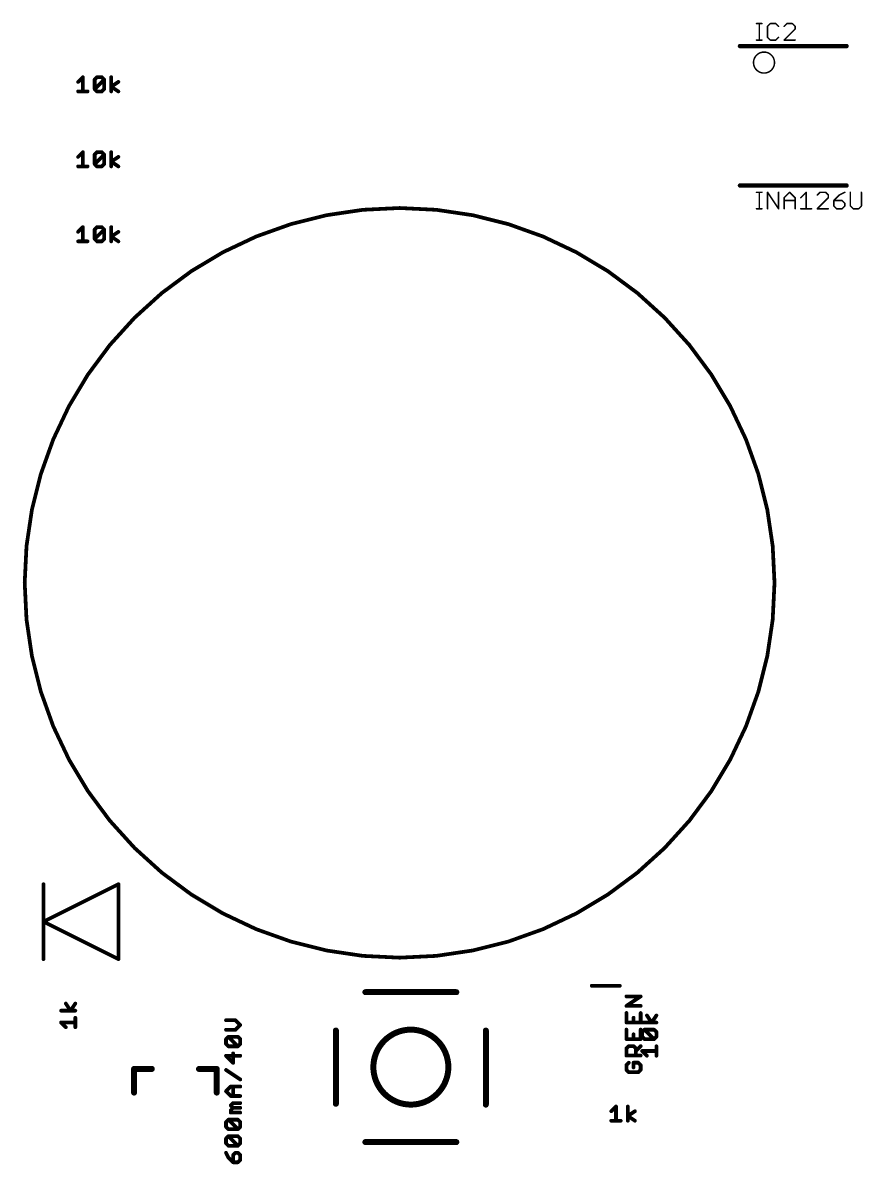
# Model space of a CAD drawing. Extents: x -0.1 to 97.9, y 0.5 to 99.
# Drawn here: x 36.13 to 64.56, y 1.28 to 39.95 of the extents above; entities that cross this region are included whole.
import ezdxf

# ---------------------------------------------------------------- set-up
doc = ezdxf.new("R2010")
doc.units = 0
doc.layers.add('21', color=253, linetype='CONTINUOUS')
doc.layers.add('27', color=253, linetype='CONTINUOUS')

msp = doc.modelspace()

# ---------------------------------------------------------------- linework, layer by layer
at = {"layer": '21'}
for points, const_width in [([(60.9854, 39.9293), (61.1718, 39.9293)], 0.0508), ([(61.0786, 39.37), (61.0786, 39.9293)], 0.0508), ([(61.4528, 39.9293), (61.3596, 39.8361)], 0.0508), ([(61.3596, 39.8361), (61.3596, 39.4632)], 0.0508), ([(61.6392, 39.9293), (61.4528, 39.9293)], 0.0508), ([(61.7325, 39.8361), (61.6392, 39.9293)], 0.0508), ([(62.0141, 39.9293), (61.9209, 39.8361)], 0.0508), ([(62.2006, 39.9293), (62.0141, 39.9293)], 0.0508), ([(62.2938, 39.8361), (62.2006, 39.9293)], 0.0508), ([(62.2938, 39.7429), (62.2938, 39.8361)], 0.0508), ([(61.3596, 39.4632), (61.4528, 39.37)], 0.0508), ([(61.6392, 39.37), (61.7325, 39.4632)], 0.0508), ([(61.9209, 39.37), (62.2938, 39.7429)], 0.0508), ([(64.033, 39.1666), (60.427, 39.1666)], 0.1524), ([(60.9854, 39.37), (61.1718, 39.37)], 0.0508), ([(61.4528, 39.37), (61.6392, 39.37)], 0.0508), ([(62.2938, 39.37), (61.9209, 39.37)], 0.0508), ([(60.427, 34.4426), (64.033, 34.4426)], 0.1524), ([(60.9854, 34.2143), (61.1718, 34.2143)], 0.0508), ([(61.0786, 33.655), (61.0786, 34.2143)], 0.0508), ([(61.3596, 33.655), (61.3596, 34.2143)], 0.0508), ([(61.3596, 34.2143), (61.7325, 33.655)], 0.0508), ([(61.7325, 33.655), (61.7325, 34.2143)], 0.0508), ([(61.9209, 34.0279), (62.1073, 34.2143)], 0.0508), ([(61.9209, 33.655), (61.9209, 34.0279)], 0.0508), ([(62.1073, 34.2143), (62.2938, 34.0279)], 0.0508), ([(62.2938, 34.0279), (62.2938, 33.655)], 0.0508), ([(62.4822, 34.0279), (62.6686, 34.2143)], 0.0508), ([(62.6686, 34.2143), (62.6686, 33.655)], 0.0508), ([(63.1367, 34.2143), (63.0435, 34.1211)], 0.0508), ([(63.0435, 33.655), (63.4164, 34.0279)], 0.0508), ([(63.3232, 34.2143), (63.1367, 34.2143)], 0.0508), ([(63.4164, 34.1211), (63.3232, 34.2143)], 0.0508), ([(63.4164, 34.0279), (63.4164, 34.1211)], 0.0508), ([(63.7913, 34.1211), (63.6048, 33.9346)], 0.0508), ([(63.9777, 34.2143), (63.7913, 34.1211)], 0.0508), ([(64.1662, 34.2143), (64.1662, 33.7482)], 0.0508), ([(64.539, 33.7482), (64.539, 34.2143)], 0.0508), ([(60.9854, 33.655), (61.1718, 33.655)], 0.0508), ([(61.9209, 33.9346), (62.2938, 33.9346)], 0.0508), ([(62.4822, 33.655), (62.8551, 33.655)], 0.0508), ([(63.4164, 33.655), (63.0435, 33.655)], 0.0508), ([(63.6048, 33.9346), (63.6048, 33.7482)], 0.0508), ([(63.8845, 33.9346), (63.6048, 33.9346)], 0.0508), ([(63.6048, 33.7482), (63.6981, 33.655)], 0.0508), ([(63.6981, 33.655), (63.8845, 33.655)], 0.0508), ([(63.9777, 33.8414), (63.8845, 33.9346)], 0.0508), ([(63.8845, 33.655), (63.9777, 33.7482)], 0.0508), ([(63.9777, 33.7482), (63.9777, 33.8414)], 0.0508), ([(64.1662, 33.7482), (64.2594, 33.655)], 0.0508), ([(64.2594, 33.655), (64.4458, 33.655)], 0.0508), ([(64.4458, 33.655), (64.539, 33.7482)], 0.0508), ([(36.83, 10.7696), (36.83, 9.4996)], 0.127), ([(36.83, 9.4996), (39.37, 10.7696)], 0.127), ([(39.37, 10.7696), (39.37, 8.2296)], 0.127), ([(36.83, 9.4996), (36.83, 8.2296)], 0.127), ([(39.37, 8.2296), (36.83, 9.4996)], 0.127), ([(55.4038, 7.3279), (56.3563, 7.3279)], 0.127), ([(47.736, 7.112), (50.816, 7.112)], 0.2032), ([(46.736, 3.332), (46.736, 5.812)], 0.2032), ([(51.816, 5.812), (51.816, 3.302)], 0.2032), ([(40.5004, 4.51), (39.9004, 4.51)], 0.2032), ([(39.9004, 4.51), (39.9004, 3.71)], 0.2032), ([(42.1004, 4.51), (42.7004, 4.51)], 0.2032), ([(42.7004, 4.51), (42.7004, 3.71)], 0.2032), ([(50.816, 2.032), (47.736, 2.032)], 0.2032)]:
    msp.add_lwpolyline(points, dxfattribs=dict(at, const_width=const_width))
for points, const_width in [([(60.9854, 39.942, 1), (60.9854, 39.9166)], 0.0254), ([(61.0913, 39.9293, 1), (61.0659, 39.9293)], 0.0254), ([(61.1718, 39.9166, 1), (61.1718, 39.942)], 0.0254), ([(61.3723, 39.8361, 1), (61.3469, 39.8361)], 0.0254), ([(61.3506, 39.845, 1), (61.3686, 39.8271)], 0.0254), ([(61.4528, 39.942, 1), (61.4528, 39.9166)], 0.0254), ([(61.4618, 39.9203, 1), (61.4438, 39.9383)], 0.0254), ([(61.6482, 39.9383, 1), (61.6303, 39.9203)], 0.0254), ([(61.6392, 39.9166, 1), (61.6392, 39.942)], 0.0254), ([(61.7235, 39.8271, 1), (61.7414, 39.845)], 0.0254), ([(61.9119, 39.845, 1), (61.9299, 39.8271)], 0.0254), ([(62.0141, 39.942, 1), (62.0141, 39.9166)], 0.0254), ([(62.0231, 39.9203, 1), (62.0051, 39.9383)], 0.0254), ([(62.2095, 39.9383, 1), (62.1916, 39.9203)], 0.0254), ([(62.2006, 39.9166, 1), (62.2006, 39.942)], 0.0254), ([(62.3065, 39.8361, 1), (62.2811, 39.8361)], 0.0254), ([(62.2848, 39.8271, 1), (62.3027, 39.845)], 0.0254), ([(61.3686, 39.4722, 1), (61.3506, 39.4542)], 0.0254), ([(61.3469, 39.4632, 1), (61.3723, 39.4632)], 0.0254), ([(61.7414, 39.4542, 1), (61.7235, 39.4722)], 0.0254), ([(62.2811, 39.7429, 1), (62.3065, 39.7429)], 0.0254), ([(62.3027, 39.7339, 1), (62.2848, 39.7518)], 0.0254), ([(60.427, 39.2047, 1), (60.427, 39.1285)], 0.0762), ([(60.9854, 39.3827, 1), (60.9854, 39.3573)], 0.0254), ([(61.0659, 39.37, 1), (61.0913, 39.37)], 0.0254), ([(61.1718, 39.3573, 1), (61.1718, 39.3827)], 0.0254), ([(61.4528, 39.3827, 1), (61.4528, 39.3573)], 0.0254), ([(61.4438, 39.361, 1), (61.4618, 39.379)], 0.0254), ([(61.6303, 39.379, 1), (61.6482, 39.361)], 0.0254), ([(61.6392, 39.3573, 1), (61.6392, 39.3827)], 0.0254), ([(61.9209, 39.3827, 1), (61.9209, 39.3573)], 0.0254), ([(61.9119, 39.379, 1), (61.9299, 39.361)], 0.0254), ([(62.2938, 39.3573, 1), (62.2938, 39.3827)], 0.0254), ([(64.033, 39.1285, 1), (64.033, 39.2047)], 0.0762), ([(61.2394, 38.2524, 1), (61.2394, 38.9636, 1), (61.2394, 38.2524)], 0.0508), ([(60.427, 34.4807, 1), (60.427, 34.4045)], 0.0762), ([(64.033, 34.4045, 1), (64.033, 34.4807)], 0.0762), ([(60.9854, 34.227, 1), (60.9854, 34.2016)], 0.0254), ([(61.0913, 34.2143, 1), (61.0659, 34.2143)], 0.0254), ([(61.1718, 34.2016, 1), (61.1718, 34.227)], 0.0254), ([(61.3723, 34.2143, 1), (61.3469, 34.2143)], 0.0254), ([(61.3702, 34.2213, 1), (61.349, 34.2072)], 0.0254), ([(61.7452, 34.2143, 1), (61.7198, 34.2143)], 0.0254), ([(61.9336, 34.0279, 1), (61.9082, 34.0279)], 0.0254), ([(61.9119, 34.0368, 1), (61.9299, 34.0189)], 0.0254), ([(62.1163, 34.2233, 1), (62.0984, 34.2053)], 0.0254), ([(62.1163, 34.2053, 1), (62.0984, 34.2233)], 0.0254), ([(62.3065, 34.0279, 1), (62.2811, 34.0279)], 0.0254), ([(62.2848, 34.0189, 1), (62.3027, 34.0368)], 0.0254), ([(62.4732, 34.0368, 1), (62.4912, 34.0189)], 0.0254), ([(62.6814, 34.2143, 1), (62.6559, 34.2143)], 0.0254), ([(62.6776, 34.2053, 1), (62.6597, 34.2233)], 0.0254), ([(63.0346, 34.13, 1), (63.0525, 34.1121)], 0.0254), ([(63.1367, 34.227, 1), (63.1367, 34.2016)], 0.0254), ([(63.1457, 34.2053, 1), (63.1278, 34.2233)], 0.0254), ([(63.3322, 34.2233, 1), (63.3142, 34.2053)], 0.0254), ([(63.3232, 34.2016, 1), (63.3232, 34.227)], 0.0254), ([(63.4291, 34.1211, 1), (63.4037, 34.1211)], 0.0254), ([(63.4037, 34.0279, 1), (63.4291, 34.0279)], 0.0254), ([(63.4074, 34.1121, 1), (63.4254, 34.13)], 0.0254), ([(63.4254, 34.0189, 1), (63.4074, 34.0368)], 0.0254), ([(63.7856, 34.1324, 1), (63.7969, 34.1097)], 0.0254), ([(63.8002, 34.1121, 1), (63.7823, 34.13)], 0.0254), ([(63.9834, 34.2029, 1), (63.972, 34.2256)], 0.0254), ([(64.1789, 34.2143, 1), (64.1535, 34.2143)], 0.0254), ([(64.5517, 34.2143, 1), (64.5263, 34.2143)], 0.0254), ([(48.895, 8.2804, 1), (48.895, 33.6804, 1), (48.895, 8.2804)], 0.127), ([(60.9854, 33.6677, 1), (60.9854, 33.6423)], 0.0254), ([(61.0659, 33.655, 1), (61.0913, 33.655)], 0.0254), ([(61.1718, 33.6423, 1), (61.1718, 33.6677)], 0.0254), ([(61.3469, 33.655, 1), (61.3723, 33.655)], 0.0254), ([(61.7198, 33.655, 1), (61.7452, 33.655)], 0.0254), ([(61.7219, 33.648, 1), (61.743, 33.662)], 0.0254), ([(61.9209, 33.9473, 1), (61.9209, 33.9219)], 0.0254), ([(61.9082, 33.655, 1), (61.9336, 33.655)], 0.0254), ([(62.2811, 33.655, 1), (62.3065, 33.655)], 0.0254), ([(62.2938, 33.9219, 1), (62.2938, 33.9473)], 0.0254), ([(62.4822, 33.6677, 1), (62.4822, 33.6423)], 0.0254), ([(62.6559, 33.655, 1), (62.6814, 33.655)], 0.0254), ([(62.8551, 33.6423, 1), (62.8551, 33.6677)], 0.0254), ([(63.0435, 33.6677, 1), (63.0435, 33.6423)], 0.0254), ([(63.0346, 33.664, 1), (63.0525, 33.646)], 0.0254), ([(63.4164, 33.6423, 1), (63.4164, 33.6677)], 0.0254), ([(63.6175, 33.9346, 1), (63.5921, 33.9346)], 0.0254), ([(63.6048, 33.9473, 1), (63.6048, 33.9219)], 0.0254), ([(63.5921, 33.7482, 1), (63.6175, 33.7482)], 0.0254), ([(63.5959, 33.9436, 1), (63.6138, 33.9257)], 0.0254), ([(63.6138, 33.7572, 1), (63.5959, 33.7392)], 0.0254), ([(63.6981, 33.6677, 1), (63.6981, 33.6423)], 0.0254), ([(63.6891, 33.646, 1), (63.707, 33.664)], 0.0254), ([(63.8935, 33.9436, 1), (63.8755, 33.9257)], 0.0254), ([(63.8755, 33.664, 1), (63.8935, 33.646)], 0.0254), ([(63.8845, 33.9219, 1), (63.8845, 33.9473)], 0.0254), ([(63.8845, 33.6423, 1), (63.8845, 33.6677)], 0.0254), ([(63.9904, 33.8414, 1), (63.965, 33.8414)], 0.0254), ([(63.965, 33.7482, 1), (63.9904, 33.7482)], 0.0254), ([(63.9687, 33.8324, 1), (63.9867, 33.8504)], 0.0254), ([(63.9867, 33.7392, 1), (63.9687, 33.7572)], 0.0254), ([(64.1751, 33.7572, 1), (64.1572, 33.7392)], 0.0254), ([(64.1535, 33.7482, 1), (64.1789, 33.7482)], 0.0254), ([(64.2594, 33.6677, 1), (64.2594, 33.6423)], 0.0254), ([(64.2504, 33.646, 1), (64.2683, 33.664)], 0.0254), ([(64.4368, 33.664, 1), (64.4548, 33.646)], 0.0254), ([(64.4458, 33.6423, 1), (64.4458, 33.6677)], 0.0254), ([(64.5263, 33.7482, 1), (64.5517, 33.7482)], 0.0254), ([(64.548, 33.7392, 1), (64.53, 33.7572)], 0.0254), ([(36.8618, 10.7696, 1), (36.7982, 10.7696)], 0.0635), ([(39.4018, 10.7696, 1), (39.3383, 10.7696)], 0.0635), ([(39.3842, 10.7412, 1), (39.3558, 10.798)], 0.0635), ([(36.8618, 9.4996, 1), (36.7982, 9.4996)], 0.0635), ([(36.7982, 9.4996, 1), (36.8618, 9.4996)], 0.0635), ([(36.8442, 9.528, 1), (36.8158, 9.4712)], 0.0635), ([(36.8158, 9.528, 1), (36.8442, 9.4712)], 0.0635), ([(36.7982, 8.2296, 1), (36.8618, 8.2296)], 0.0635), ([(39.3383, 8.2296, 1), (39.4018, 8.2296)], 0.0635), ([(39.3558, 8.2012, 1), (39.3842, 8.258)], 0.0635), ([(55.4038, 7.3597, 1), (55.4038, 7.2962)], 0.0635), ([(56.3563, 7.2962, 1), (56.3563, 7.3597)], 0.0635), ([(47.736, 7.1628, 1), (47.736, 7.0612)], 0.1016), ([(50.816, 7.0612, 1), (50.816, 7.1628)], 0.1016), ([(46.7868, 5.812, 1), (46.6852, 5.812)], 0.1016), ([(49.276, 3.302, 1), (49.276, 5.842, 1), (49.276, 3.302)], 0.2032), ([(51.8668, 5.812, 1), (51.7652, 5.812)], 0.1016), ([(39.9004, 4.5608, 1), (39.9004, 4.4592)], 0.1016), ([(39.9512, 4.51, 1), (39.8496, 4.51)], 0.1016), ([(40.5004, 4.4592, 1), (40.5004, 4.5608)], 0.1016), ([(42.1004, 4.5608, 1), (42.1004, 4.4592)], 0.1016), ([(42.7512, 4.51, 1), (42.6496, 4.51)], 0.1016), ([(42.7004, 4.4592, 1), (42.7004, 4.5608)], 0.1016), ([(39.8496, 3.71, 1), (39.9512, 3.71)], 0.1016), ([(42.6496, 3.71, 1), (42.7512, 3.71)], 0.1016), ([(46.6852, 3.332, 1), (46.7868, 3.332)], 0.1016), ([(51.7652, 3.302, 1), (51.8668, 3.302)], 0.1016), ([(47.736, 2.0828, 1), (47.736, 1.9812)], 0.1016), ([(50.816, 1.9812, 1), (50.816, 2.0828)], 0.1016)]:
    msp.add_lwpolyline(points, format="xyb", dxfattribs=dict(at, const_width=const_width))
at = {"layer": '27', "const_width": 0.127}
for points in [[(38.0033, 37.9521), (38.1643, 38.1131)], [(38.1643, 38.1131), (38.1643, 37.6301)], [(38.5646, 38.0326), (38.6451, 38.1131)], [(38.5646, 37.7106), (38.5646, 38.0326)], [(38.5646, 37.7106), (38.8866, 38.0326)], [(38.6451, 38.1131), (38.8061, 38.1131)], [(38.8061, 38.1131), (38.8866, 38.0326)], [(38.8866, 38.0326), (38.8866, 37.7106)], [(39.1259, 37.6301), (39.1259, 38.1131)], [(39.1259, 37.7911), (39.3674, 37.9521)], [(38.0033, 37.6301), (38.3253, 37.6301)], [(38.6451, 37.6301), (38.5646, 37.7106)], [(38.8061, 37.6301), (38.6451, 37.6301)], [(38.8866, 37.7106), (38.8061, 37.6301)], [(39.3674, 37.6301), (39.1259, 37.7911)], [(38.0033, 35.4121), (38.1643, 35.5731)], [(38.1643, 35.5731), (38.1643, 35.0901)], [(38.5646, 35.4926), (38.6451, 35.5731)], [(38.6451, 35.5731), (38.8061, 35.5731)], [(38.8061, 35.5731), (38.8866, 35.4926)], [(39.1259, 35.0901), (39.1259, 35.5731)], [(38.5646, 35.1706), (38.5646, 35.4926)], [(38.5646, 35.1706), (38.8866, 35.4926)], [(38.6451, 35.0901), (38.5646, 35.1706)], [(38.8866, 35.1706), (38.8061, 35.0901)], [(38.8866, 35.4926), (38.8866, 35.1706)], [(39.1259, 35.2511), (39.3674, 35.4121)], [(39.3674, 35.0901), (39.1259, 35.2511)], [(38.0033, 35.0901), (38.3253, 35.0901)], [(38.8061, 35.0901), (38.6451, 35.0901)], [(38.0033, 32.8721), (38.1643, 33.0331)], [(38.1643, 33.0331), (38.1643, 32.5501)], [(38.5646, 32.9526), (38.6451, 33.0331)], [(38.5646, 32.6306), (38.5646, 32.9526)], [(38.5646, 32.6306), (38.8866, 32.9526)], [(38.6451, 33.0331), (38.8061, 33.0331)], [(38.8061, 33.0331), (38.8866, 32.9526)], [(38.8866, 32.9526), (38.8866, 32.6306)], [(39.1259, 32.5501), (39.1259, 33.0331)], [(39.1259, 32.7111), (39.3674, 32.8721)], [(38.0033, 32.5501), (38.3253, 32.5501)], [(38.6451, 32.5501), (38.5646, 32.6306)], [(38.8061, 32.5501), (38.6451, 32.5501)], [(38.8866, 32.6306), (38.8061, 32.5501)], [(39.3674, 32.5501), (39.1259, 32.7111)], [(56.5781, 6.6459), (57.0611, 6.9679)], [(57.0611, 6.9679), (56.5781, 6.9679)], [(37.7485, 6.4857), (37.5875, 6.7272)], [(37.9095, 6.7272), (37.7485, 6.4857)], [(57.0611, 6.6459), (56.5781, 6.6459)], [(37.9095, 6.4857), (37.4265, 6.4857)], [(37.9095, 5.9244), (37.9095, 6.2464)], [(43.3365, 6.1601), (43.0145, 6.1601)], [(43.4975, 5.9991), (43.3365, 6.1601)], [(56.5781, 6.4066), (56.5781, 6.0846)], [(56.8196, 6.0846), (56.8196, 6.2456)], [(57.0611, 6.0846), (57.0611, 6.4066)], [(57.4335, 6.0805), (57.2725, 6.322)], [(57.5945, 6.322), (57.4335, 6.0805)], [(37.5875, 5.9244), (37.4265, 6.0854)], [(37.4265, 6.0854), (37.9095, 6.0854)], [(43.0145, 5.8381), (43.3365, 5.8381)], [(43.3365, 5.8381), (43.4975, 5.9991)], [(56.5781, 6.0846), (57.0611, 6.0846)], [(56.5781, 5.8452), (56.5781, 5.5232)], [(57.0611, 5.5232), (57.0611, 5.8452)], [(57.5945, 6.0805), (57.1115, 6.0805)], [(57.1115, 5.7607), (57.192, 5.8412)], [(57.1115, 5.5997), (57.1115, 5.7607)], [(57.192, 5.8412), (57.514, 5.8412)], [(57.514, 5.5192), (57.192, 5.8412)], [(57.514, 5.8412), (57.5945, 5.7607)], [(57.5945, 5.7607), (57.5945, 5.5997)], [(43.0145, 5.5183), (43.095, 5.5988)], [(43.0145, 5.3573), (43.0145, 5.5183)], [(43.095, 5.2768), (43.0145, 5.3573)], [(43.095, 5.5988), (43.417, 5.5988)], [(43.417, 5.2768), (43.095, 5.5988)], [(43.417, 5.5988), (43.4975, 5.5183)], [(43.4975, 5.3573), (43.417, 5.2768)], [(43.4975, 5.5183), (43.4975, 5.3573)], [(56.5781, 5.5232), (57.0611, 5.5232)], [(56.8196, 5.5232), (56.8196, 5.6842)], [(57.192, 5.5192), (57.1115, 5.5997)], [(57.514, 5.5192), (57.192, 5.5192)], [(57.5945, 5.5997), (57.514, 5.5192)], [(43.417, 5.2768), (43.095, 5.2768)], [(43.256, 4.7155), (43.256, 5.0375)], [(56.5781, 5.2034), (56.6586, 5.2839)], [(56.5781, 4.9619), (56.5781, 5.2034)], [(56.6586, 5.2839), (56.8196, 5.2839)], [(56.8196, 5.2839), (56.9001, 5.2034)], [(56.9001, 5.1229), (57.0611, 5.2839)], [(56.9001, 5.2034), (56.9001, 4.9619)], [(57.2725, 4.9579), (57.1115, 5.1189)], [(57.1115, 5.1189), (57.5945, 5.1189)], [(57.5945, 4.9579), (57.5945, 5.2799)], [(43.4975, 4.957), (43.0145, 4.957)], [(43.0145, 4.957), (43.256, 4.7155)], [(57.0611, 4.9619), (56.5781, 4.9619)], [(56.6586, 4.7226), (56.5781, 4.6421)], [(56.5781, 4.6421), (56.5781, 4.4811)], [(56.9806, 4.7226), (56.8196, 4.7226)], [(56.8196, 4.7226), (56.8196, 4.5616)], [(57.0611, 4.6421), (56.9806, 4.7226)], [(57.0611, 4.4811), (57.0611, 4.6421)], [(43.4975, 4.1541), (43.0145, 4.4762)], [(56.5781, 4.4811), (56.6586, 4.4006)], [(56.6586, 4.4006), (56.9806, 4.4006)], [(56.9806, 4.4006), (57.0611, 4.4811)], [(43.0145, 3.7538), (43.1755, 3.9148)], [(43.1755, 3.9148), (43.4975, 3.9148)], [(43.256, 3.5928), (43.256, 3.9148)], [(43.1755, 3.5928), (43.0145, 3.7538)], [(43.4975, 3.5928), (43.1755, 3.5928)], [(43.1755, 3.273), (43.256, 3.3535)], [(43.256, 3.1925), (43.1755, 3.273)], [(43.1755, 3.112), (43.256, 3.1925)], [(43.1755, 3.0315), (43.1755, 3.112)], [(43.4975, 3.0315), (43.1755, 3.0315)], [(43.256, 3.3535), (43.4975, 3.3535)], [(43.256, 3.1925), (43.4975, 3.1925)], [(56.064, 3.0779), (56.225, 3.2389)], [(56.225, 3.2389), (56.225, 2.7559)], [(56.6253, 2.7559), (56.6253, 3.2389)], [(56.6253, 2.9169), (56.8668, 3.0779)], [(43.0145, 2.7117), (43.095, 2.7922)], [(43.0145, 2.5507), (43.0145, 2.7117)], [(43.095, 2.7922), (43.417, 2.7922)], [(43.417, 2.4702), (43.095, 2.7922)], [(43.417, 2.7922), (43.4975, 2.7117)], [(43.4975, 2.7117), (43.4975, 2.5507)], [(56.064, 2.7559), (56.386, 2.7559)], [(56.8668, 2.7559), (56.6253, 2.9169)], [(43.095, 2.4702), (43.0145, 2.5507)], [(43.417, 2.4702), (43.095, 2.4702)], [(43.4975, 2.5507), (43.417, 2.4702)], [(43.0145, 2.1504), (43.095, 2.2309)], [(43.0145, 1.9894), (43.0145, 2.1504)], [(43.095, 1.9089), (43.0145, 1.9894)], [(43.095, 2.2309), (43.417, 2.2309)], [(43.417, 1.9089), (43.095, 2.2309)], [(43.417, 1.9089), (43.095, 1.9089)], [(43.417, 2.2309), (43.4975, 2.1504)], [(43.4975, 1.9894), (43.417, 1.9089)], [(43.4975, 2.1504), (43.4975, 1.9894)], [(43.0145, 1.6696), (43.095, 1.5086)], [(43.095, 1.5086), (43.256, 1.3476)], [(43.3365, 1.6696), (43.256, 1.5891)], [(43.256, 1.5891), (43.256, 1.3476)], [(43.417, 1.6696), (43.3365, 1.6696)], [(43.4975, 1.5891), (43.417, 1.6696)], [(43.4975, 1.4281), (43.4975, 1.5891)], [(43.256, 1.3476), (43.417, 1.3476)], [(43.417, 1.3476), (43.4975, 1.4281)]]:
    msp.add_lwpolyline(points, dxfattribs=at)
at = {"layer": '27', "const_width": 0.0635}
for points in [[(37.9809, 37.9746, 1), (38.0258, 37.9297)], [(38.1961, 38.1131, 1), (38.1326, 38.1131)], [(38.1868, 38.0907, 1), (38.1419, 38.1356)], [(38.5964, 38.0326, 1), (38.5329, 38.0326)], [(38.5422, 38.0551, 1), (38.5871, 38.0102)], [(38.6451, 38.1449, 1), (38.6451, 38.0814)], [(38.6676, 38.0907, 1), (38.6227, 38.1356)], [(38.8286, 38.1356, 1), (38.7837, 38.0907)], [(38.8061, 38.0814, 1), (38.8061, 38.1449)], [(38.9184, 38.0326, 1), (38.8549, 38.0326)], [(38.9091, 38.0102, 1), (38.8642, 38.0551)], [(38.8642, 38.0102, 1), (38.9091, 38.0551)], [(39.1577, 38.1131, 1), (39.0942, 38.1131)], [(39.385, 37.9257, 1), (39.3498, 37.9785)], [(38.0033, 37.6619, 1), (38.0033, 37.5983)], [(38.1326, 37.6301, 1), (38.1961, 37.6301)], [(38.3253, 37.5983, 1), (38.3253, 37.6619)], [(38.5871, 37.7331, 1), (38.5422, 37.6881)], [(38.5422, 37.7331, 1), (38.5871, 37.6881)], [(38.5329, 37.7106, 1), (38.5964, 37.7106)], [(38.6451, 37.6619, 1), (38.6451, 37.5983)], [(38.6227, 37.6076, 1), (38.6676, 37.6526)], [(38.7837, 37.6526, 1), (38.8286, 37.6076)], [(38.8061, 37.5983, 1), (38.8061, 37.6619)], [(38.8549, 37.7106, 1), (38.9184, 37.7106)], [(38.9091, 37.6881, 1), (38.8642, 37.7331)], [(39.1435, 37.8175, 1), (39.1083, 37.7647)], [(39.1083, 37.8175, 1), (39.1435, 37.7647)], [(39.0942, 37.6301, 1), (39.1577, 37.6301)], [(39.3498, 37.6037, 1), (39.385, 37.6565)], [(38.1961, 35.5731, 1), (38.1326, 35.5731)], [(38.1868, 35.5507, 1), (38.1419, 35.5956)], [(38.6451, 35.6049, 1), (38.6451, 35.5414)], [(38.6676, 35.5507, 1), (38.6227, 35.5956)], [(38.8286, 35.5956, 1), (38.7837, 35.5507)], [(38.8061, 35.5414, 1), (38.8061, 35.6049)], [(39.1577, 35.5731, 1), (39.0942, 35.5731)], [(37.9809, 35.4346, 1), (38.0258, 35.3897)], [(38.5964, 35.4926, 1), (38.5329, 35.4926)], [(38.5871, 35.1931, 1), (38.5422, 35.1481)], [(38.5422, 35.1931, 1), (38.5871, 35.1481)], [(38.5329, 35.1706, 1), (38.5964, 35.1706)], [(38.5422, 35.5151, 1), (38.5871, 35.4702)], [(38.9184, 35.4926, 1), (38.8549, 35.4926)], [(38.8549, 35.1706, 1), (38.9184, 35.1706)], [(38.9091, 35.4702, 1), (38.8642, 35.5151)], [(38.8642, 35.4702, 1), (38.9091, 35.5151)], [(38.9091, 35.1481, 1), (38.8642, 35.1931)], [(39.1435, 35.2775, 1), (39.1083, 35.2247)], [(39.1083, 35.2775, 1), (39.1435, 35.2247)], [(39.385, 35.3857, 1), (39.3498, 35.4385)], [(38.0033, 35.1219, 1), (38.0033, 35.0583)], [(38.1326, 35.0901, 1), (38.1961, 35.0901)], [(38.3253, 35.0583, 1), (38.3253, 35.1219)], [(38.6451, 35.1219, 1), (38.6451, 35.0583)], [(38.6227, 35.0676, 1), (38.6676, 35.1126)], [(38.7837, 35.1126, 1), (38.8286, 35.0676)], [(38.8061, 35.0583, 1), (38.8061, 35.1219)], [(39.0942, 35.0901, 1), (39.1577, 35.0901)], [(39.3498, 35.0637, 1), (39.385, 35.1165)], [(37.9809, 32.8946, 1), (38.0258, 32.8497)], [(38.1961, 33.0331, 1), (38.1326, 33.0331)], [(38.1868, 33.0107, 1), (38.1419, 33.0556)], [(38.5964, 32.9526, 1), (38.5329, 32.9526)], [(38.5422, 32.9751, 1), (38.5871, 32.9302)], [(38.6451, 33.0649, 1), (38.6451, 33.0014)], [(38.6676, 33.0107, 1), (38.6227, 33.0556)], [(38.8286, 33.0556, 1), (38.7837, 33.0107)], [(38.8061, 33.0014, 1), (38.8061, 33.0649)], [(38.9184, 32.9526, 1), (38.8549, 32.9526)], [(38.9091, 32.9302, 1), (38.8642, 32.9751)], [(38.8642, 32.9302, 1), (38.9091, 32.9751)], [(39.1577, 33.0331, 1), (39.0942, 33.0331)], [(39.385, 32.8457, 1), (39.3498, 32.8985)], [(38.0033, 32.5819, 1), (38.0033, 32.5183)], [(38.1326, 32.5501, 1), (38.1961, 32.5501)], [(38.3253, 32.5183, 1), (38.3253, 32.5819)], [(38.5871, 32.6531, 1), (38.5422, 32.6081)], [(38.5422, 32.6531, 1), (38.5871, 32.6081)], [(38.5329, 32.6306, 1), (38.5964, 32.6306)], [(38.6451, 32.5819, 1), (38.6451, 32.5183)], [(38.6227, 32.5276, 1), (38.6676, 32.5726)], [(38.7837, 32.5726, 1), (38.8286, 32.5276)], [(38.8061, 32.5183, 1), (38.8061, 32.5819)], [(38.8549, 32.6306, 1), (38.9184, 32.6306)], [(38.9091, 32.6081, 1), (38.8642, 32.6531)], [(39.1435, 32.7375, 1), (39.1083, 32.6847)], [(39.1083, 32.7375, 1), (39.1435, 32.6847)], [(39.0942, 32.5501, 1), (39.1577, 32.5501)], [(39.3498, 32.5237, 1), (39.385, 32.5765)], [(56.5781, 6.9996, 1), (56.5781, 6.9361)], [(57.0787, 6.9414, 1), (57.0435, 6.9943)], [(57.0611, 6.9361, 1), (57.0611, 6.9996)], [(37.6139, 6.7448, 1), (37.5611, 6.7096)], [(37.9359, 6.7096, 1), (37.8831, 6.7448)], [(56.5781, 6.6776, 1), (56.5781, 6.6141)], [(56.5605, 6.6723, 1), (56.5957, 6.6194)], [(57.0611, 6.6141, 1), (57.0611, 6.6776)], [(37.4265, 6.5174, 1), (37.4265, 6.4539)], [(37.7221, 6.5033, 1), (37.7749, 6.4681)], [(37.7221, 6.4681, 1), (37.7749, 6.5033)], [(37.9413, 6.2464, 1), (37.8777, 6.2464)], [(37.9095, 6.4539, 1), (37.9095, 6.5174)], [(43.0145, 6.1918, 1), (43.0145, 6.1283)], [(43.3589, 6.1825, 1), (43.314, 6.1376)], [(43.3365, 6.1283, 1), (43.3365, 6.1918)], [(56.6098, 6.4066, 1), (56.5463, 6.4066)], [(56.8513, 6.2456, 1), (56.7878, 6.2456)], [(57.0929, 6.4066, 1), (57.0294, 6.4066)], [(57.2989, 6.3396, 1), (57.2461, 6.3044)], [(57.6209, 6.3044, 1), (57.5681, 6.3396)], [(37.4489, 6.1078, 1), (37.404, 6.0629)], [(37.4265, 6.1171, 1), (37.4265, 6.0536)], [(37.565, 5.9019, 1), (37.6099, 5.9468)], [(37.8777, 5.9244, 1), (37.9413, 5.9244)], [(37.9095, 6.0536, 1), (37.9095, 6.1171)], [(43.0145, 5.8698, 1), (43.0145, 5.8063)], [(43.314, 5.8605, 1), (43.3589, 5.8156)], [(43.3365, 5.8063, 1), (43.3365, 5.8698)], [(43.52, 5.9766, 1), (43.475, 6.0215)], [(43.475, 5.9766, 1), (43.52, 6.0215)], [(56.5463, 6.0846, 1), (56.6098, 6.0846)], [(56.6098, 5.8452, 1), (56.5463, 5.8452)], [(56.5781, 6.1163, 1), (56.5781, 6.0528)], [(56.7878, 6.0846, 1), (56.8513, 6.0846)], [(57.0294, 6.0846, 1), (57.0929, 6.0846)], [(57.0929, 5.8452, 1), (57.0294, 5.8452)], [(57.0611, 6.0528, 1), (57.0611, 6.1163)], [(57.1115, 6.1123, 1), (57.1115, 6.0488)], [(57.1432, 5.7607, 1), (57.0797, 5.7607)], [(57.089, 5.7832, 1), (57.1339, 5.7383)], [(57.192, 5.873, 1), (57.192, 5.8095)], [(57.2144, 5.8637, 1), (57.1695, 5.8188)], [(57.2144, 5.8188, 1), (57.1695, 5.8637)], [(57.4071, 6.0981, 1), (57.4599, 6.0629)], [(57.4071, 6.0629, 1), (57.4599, 6.0981)], [(57.5365, 5.8637, 1), (57.4915, 5.8188)], [(57.514, 5.8095, 1), (57.514, 5.873)], [(57.6263, 5.7607, 1), (57.5628, 5.7607)], [(57.572, 5.7383, 1), (57.617, 5.7832)], [(57.5945, 6.0488, 1), (57.5945, 6.1123)], [(43.0462, 5.5183, 1), (42.9827, 5.5183)], [(42.992, 5.5407, 1), (43.0369, 5.4958)], [(43.0369, 5.3797, 1), (42.992, 5.3348)], [(43.095, 5.6305, 1), (43.095, 5.567)], [(43.1174, 5.6212, 1), (43.0725, 5.5763)], [(43.1174, 5.5763, 1), (43.0725, 5.6212)], [(43.4395, 5.6212, 1), (43.3945, 5.5763)], [(43.417, 5.567, 1), (43.417, 5.6305)], [(43.5293, 5.5183, 1), (43.4657, 5.5183)], [(43.475, 5.4958, 1), (43.52, 5.5407)], [(43.52, 5.3348, 1), (43.475, 5.3797)], [(56.5463, 5.5232, 1), (56.6098, 5.5232)], [(56.5781, 5.555, 1), (56.5781, 5.4915)], [(56.8513, 5.6842, 1), (56.7878, 5.6842)], [(56.7878, 5.5232, 1), (56.8513, 5.5232)], [(57.0294, 5.5232, 1), (57.0929, 5.5232)], [(57.0611, 5.4915, 1), (57.0611, 5.555)], [(57.1339, 5.6222, 1), (57.089, 5.5773)], [(57.0797, 5.5997, 1), (57.1432, 5.5997)], [(57.192, 5.551, 1), (57.192, 5.4875)], [(57.1695, 5.4968, 1), (57.2144, 5.5417)], [(57.4915, 5.5417, 1), (57.5365, 5.4968)], [(57.4915, 5.4968, 1), (57.5365, 5.5417)], [(57.514, 5.4875, 1), (57.514, 5.551)], [(57.5628, 5.5997, 1), (57.6263, 5.5997)], [(57.617, 5.5773, 1), (57.572, 5.6222)], [(42.9827, 5.3573, 1), (43.0462, 5.3573)], [(43.095, 5.3085, 1), (43.095, 5.245)], [(43.0725, 5.2543, 1), (43.1174, 5.2992)], [(43.2877, 5.0375, 1), (43.2242, 5.0375)], [(43.3945, 5.2992, 1), (43.4395, 5.2543)], [(43.3945, 5.2543, 1), (43.4395, 5.2992)], [(43.417, 5.245, 1), (43.417, 5.3085)], [(43.4657, 5.3573, 1), (43.5293, 5.3573)], [(56.6098, 5.2034, 1), (56.5463, 5.2034)], [(56.5556, 5.2259, 1), (56.6005, 5.181)], [(56.6586, 5.3157, 1), (56.6586, 5.2522)], [(56.681, 5.2615, 1), (56.6361, 5.3064)], [(56.842, 5.3064, 1), (56.7971, 5.2615)], [(56.8196, 5.2522, 1), (56.8196, 5.3157)], [(56.9318, 5.2034, 1), (56.8683, 5.2034)], [(56.8776, 5.1454, 1), (56.9225, 5.1005)], [(56.8776, 5.181, 1), (56.9225, 5.2259)], [(57.0836, 5.2615, 1), (57.0386, 5.3064)], [(57.1339, 5.1414, 1), (57.089, 5.0965)], [(57.1115, 5.1507, 1), (57.1115, 5.0872)], [(57.6263, 5.2799, 1), (57.5628, 5.2799)], [(57.5945, 5.0872, 1), (57.5945, 5.1507)], [(43.0145, 4.9887, 1), (43.0145, 4.9252)], [(43.0369, 4.9794, 1), (42.992, 4.9345)], [(43.2242, 4.7155, 1), (43.2877, 4.7155)], [(43.2335, 4.693, 1), (43.2784, 4.7379)], [(43.4975, 4.9252, 1), (43.4975, 4.9887)], [(56.5463, 4.9619, 1), (56.6098, 4.9619)], [(56.6098, 4.6421, 1), (56.5463, 4.6421)], [(56.5781, 4.9937, 1), (56.5781, 4.9302)], [(56.5556, 4.6646, 1), (56.6005, 4.6197)], [(56.681, 4.7002, 1), (56.6361, 4.7451)], [(56.8513, 4.7226, 1), (56.7878, 4.7226)], [(56.8196, 4.7544, 1), (56.8196, 4.6909)], [(56.8683, 4.9619, 1), (56.9318, 4.9619)], [(57.0031, 4.7451, 1), (56.9581, 4.7002)], [(56.9806, 4.6909, 1), (56.9806, 4.7544)], [(57.0929, 4.6421, 1), (57.0294, 4.6421)], [(57.0386, 4.6197, 1), (57.0836, 4.6646)], [(57.0611, 4.9302, 1), (57.0611, 4.9937)], [(57.25, 4.9355, 1), (57.2949, 4.9804)], [(57.5628, 4.9579, 1), (57.6263, 4.9579)], [(43.0321, 4.5026, 1), (42.9969, 4.4497)], [(56.5463, 4.4811, 1), (56.6098, 4.4811)], [(56.6005, 4.5036, 1), (56.5556, 4.4587)], [(56.6586, 4.4324, 1), (56.6586, 4.3689)], [(56.6361, 4.3782, 1), (56.681, 4.4231)], [(56.7878, 4.5616, 1), (56.8513, 4.5616)], [(56.9581, 4.4231, 1), (57.0031, 4.3782)], [(56.9806, 4.3689, 1), (56.9806, 4.4324)], [(57.0294, 4.4811, 1), (57.0929, 4.4811)], [(57.0836, 4.4587, 1), (57.0386, 4.5036)], [(43.1755, 3.9466, 1), (43.1755, 3.8831)], [(43.1979, 3.8924, 1), (43.153, 3.9373)], [(43.2877, 3.9148, 1), (43.2242, 3.9148)], [(43.4799, 4.1277, 1), (43.5151, 4.1806)], [(43.4975, 3.8831, 1), (43.4975, 3.9466)], [(43.0369, 3.7763, 1), (42.992, 3.7314)], [(42.992, 3.7763, 1), (43.0369, 3.7314)], [(43.1755, 3.6246, 1), (43.1755, 3.5611)], [(43.153, 3.5704, 1), (43.1979, 3.6153)], [(43.2242, 3.5928, 1), (43.2877, 3.5928)], [(43.4975, 3.5611, 1), (43.4975, 3.6246)], [(43.2072, 3.112, 1), (43.1437, 3.112)], [(43.1979, 3.2955, 1), (43.153, 3.2506)], [(43.153, 3.2955, 1), (43.1979, 3.2506)], [(43.153, 3.1345, 1), (43.1979, 3.0896)], [(43.1755, 3.0633, 1), (43.1755, 2.9998)], [(43.256, 3.3853, 1), (43.256, 3.3218)], [(43.256, 3.2243, 1), (43.256, 3.1608)], [(43.2784, 3.3311, 1), (43.2335, 3.376)], [(43.2784, 3.1701, 1), (43.2335, 3.215)], [(43.2335, 3.1701, 1), (43.2784, 3.215)], [(43.4975, 3.3218, 1), (43.4975, 3.3853)], [(43.4975, 3.1608, 1), (43.4975, 3.2243)], [(43.4975, 2.9998, 1), (43.4975, 3.0633)], [(56.0415, 3.1004, 1), (56.0864, 3.0555)], [(56.2567, 3.2389, 1), (56.1932, 3.2389)], [(56.2474, 3.2165, 1), (56.2025, 3.2614)], [(56.657, 3.2389, 1), (56.5935, 3.2389)], [(56.8844, 3.0515, 1), (56.8492, 3.1043)], [(43.0462, 2.7117, 1), (42.9827, 2.7117)], [(42.992, 2.7342, 1), (43.0369, 2.6893)], [(43.095, 2.824, 1), (43.095, 2.7605)], [(43.1174, 2.8147, 1), (43.0725, 2.7698)], [(43.1174, 2.7698, 1), (43.0725, 2.8147)], [(43.1437, 3.0315, 1), (43.2072, 3.0315)], [(43.4395, 2.8147, 1), (43.3945, 2.7698)], [(43.417, 2.7605, 1), (43.417, 2.824)], [(43.5293, 2.7117, 1), (43.4657, 2.7117)], [(43.475, 2.6893, 1), (43.52, 2.7342)], [(56.064, 2.7877, 1), (56.064, 2.7241)], [(56.1932, 2.7559, 1), (56.2567, 2.7559)], [(56.386, 2.7241, 1), (56.386, 2.7877)], [(56.5935, 2.7559, 1), (56.657, 2.7559)], [(56.6429, 2.9433, 1), (56.6077, 2.8905)], [(56.6077, 2.9433, 1), (56.6429, 2.8905)], [(56.8492, 2.7295, 1), (56.8844, 2.7823)], [(42.9827, 2.5507, 1), (43.0462, 2.5507)], [(43.0369, 2.5732, 1), (42.992, 2.5283)], [(43.095, 2.502, 1), (43.095, 2.4385)], [(43.0725, 2.4478, 1), (43.1174, 2.4927)], [(43.3945, 2.4927, 1), (43.4395, 2.4478)], [(43.3945, 2.4478, 1), (43.4395, 2.4927)], [(43.417, 2.4385, 1), (43.417, 2.502)], [(43.4657, 2.5507, 1), (43.5293, 2.5507)], [(43.52, 2.5283, 1), (43.475, 2.5732)], [(43.0462, 2.1504, 1), (42.9827, 2.1504)], [(42.9827, 1.9894, 1), (43.0462, 1.9894)], [(42.992, 2.1729, 1), (43.0369, 2.128)], [(43.0369, 2.0119, 1), (42.992, 1.967)], [(43.095, 2.2627, 1), (43.095, 2.1992)], [(43.1174, 2.2534, 1), (43.0725, 2.2085)], [(43.095, 1.9407, 1), (43.095, 1.8772)], [(43.1174, 2.2085, 1), (43.0725, 2.2534)], [(43.0725, 1.8865, 1), (43.1174, 1.9314)], [(43.4395, 2.2534, 1), (43.3945, 2.2085)], [(43.3945, 1.9314, 1), (43.4395, 1.8865)], [(43.3945, 1.8865, 1), (43.4395, 1.9314)], [(43.417, 2.1992, 1), (43.417, 2.2627)], [(43.417, 1.8772, 1), (43.417, 1.9407)], [(43.5293, 2.1504, 1), (43.4657, 2.1504)], [(43.4657, 1.9894, 1), (43.5293, 1.9894)], [(43.475, 2.128, 1), (43.52, 2.1729)], [(43.52, 1.967, 1), (43.475, 2.0119)], [(43.0429, 1.6838, 1), (42.9861, 1.6554)], [(43.1174, 1.5311, 1), (43.0725, 1.4862)], [(43.0666, 1.4944, 1), (43.1234, 1.5228)], [(43.2877, 1.5891, 1), (43.2242, 1.5891)], [(43.2335, 1.6116, 1), (43.2784, 1.5667)], [(43.3365, 1.7014, 1), (43.3365, 1.6379)], [(43.3589, 1.6472, 1), (43.314, 1.6921)], [(43.4395, 1.6921, 1), (43.3945, 1.6472)], [(43.417, 1.6379, 1), (43.417, 1.7014)], [(43.5293, 1.5891, 1), (43.4657, 1.5891)], [(43.475, 1.5667, 1), (43.52, 1.6116)], [(43.2242, 1.3476, 1), (43.2877, 1.3476)], [(43.256, 1.3794, 1), (43.256, 1.3159)], [(43.2335, 1.3251, 1), (43.2784, 1.3701)], [(43.3945, 1.3701, 1), (43.4395, 1.3251)], [(43.417, 1.3159, 1), (43.417, 1.3794)], [(43.4657, 1.4281, 1), (43.5293, 1.4281)], [(43.52, 1.4056, 1), (43.475, 1.4506)]]:
    msp.add_lwpolyline(points, format="xyb", dxfattribs=at)

doc.saveas('drawing.dxf')
